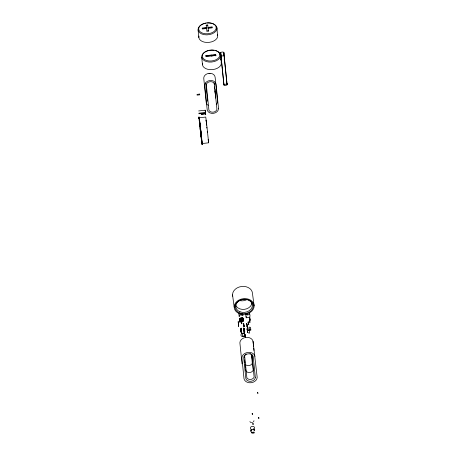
<?xml version="1.0" encoding="UTF-8"?>
<svg xmlns="http://www.w3.org/2000/svg" width="456" height="456" viewBox="0 0 456 456"><rect width="100%" height="100%" fill="white"/><g stroke="black" fill="none" stroke-linecap="round" stroke-linejoin="round"><path stroke-width="0.68" d="M198.639 110.95L205.206 110.215L205.434 112.113M205.183 110.204L205.553 113.082M205.548 113.156L205.605 113.829L205.508 113.128M246.947 326.057L247.032 326.901L246.582 323.338L246.667 324.182M253.918 421.105L253.946 420.677M207.349 22.994A9.502 5.917 -5.8 0 1 216.429 26.357L216.953 27.839L216.839 29.395A9.502 5.917 -5.8 0 1 206.853 34.873A9.502 5.917 -5.8 0 1 198.046 29.731A9.502 5.917 -5.8 0 1 206.118 23.136M216.953 27.839L217.609 36.982A9.502 5.917 -5.8 0 1 206.602 42.448A9.502 5.917 -5.8 0 1 198.964 36.024M199.027 118.286L199.392 120.863L198.987 116.981L199.209 118.514L199.078 117.813L205.741 117.055L206.386 121.541L208.643 142.814L201.985 143.572L201.945 142.352L202.076 144.404L201.78 140.511L202.15 143.093M199.226 119.022L199.078 117.813M253.456 421.897L253.753 421.521M244.034 330.457L243.629 330.765L243.994 333.49L244.399 333.182L243.8 328.155L243.344 327.944L243.703 330.668L244.165 330.879M247.255 314.497L247.79 314.378M252.031 422.541L252.567 422.427M217.717 35.386L217.238 35.482L217.729 35.425L217.466 34.684M207.708 24.983L207.748 25.393L206.249 25.564L206.209 25.154L207.708 24.983L208.073 27.805L212.063 27.354L212.023 26.944L208.027 27.4L208.073 27.805M202.253 28.471L206.574 27.976L206.534 27.571L202.213 28.061L202.339 28.996L206.653 28.5L207.03 31.401L206.99 30.991L208.483 30.82L208.529 31.23L208.153 28.329L212.143 27.873L212.023 26.944M220.687 53.227C220.254 51.642 224.865 51.34 223.924 53.677M205.895 55.678L215.705 54.555L215.87 55.894L215.83 55.489L206.021 56.607L205.895 55.678L205.935 56.082L215.745 54.965L215.705 54.555M223.902 84.514C223.486 85.996 227.749 85.523 227.048 84.195M214.884 89.997L216.4 89.826M205.411 112.432L198.862 113.179L198.936 113.778L205.479 113.031L205.417 111.88M205.468 112.797L205.713 114.781L205.616 113.641L201.238 114.325M201.233 114.296L205.605 113.783M198.987 116.981L199.54 120.031L199.209 118.514M199.124 117.728L199.836 122.288L199.432 120.042M199.357 119.358L200.19 125.115L199.728 122.299M199.671 121.758L201.364 135.267L200.566 128.17L200.862 131.767M199.922 126.095L201.814 142.021L201.335 139.091M200.611 133.209C198.862 116.497 202.692 152.965 201.05 135.295M201.21 134.999L201.706 138.464L201.124 133.733M201.016 136.623L200.697 132.354M201.746 141.331L202.076 144.404M202.014 143.395L201.854 142.876L202.19 144.392M201.94 143.663L201.894 142.563M242.165 320.494L242.683 320.602M242.797 321.469L242.278 321.366L241.8 317.769L242.318 317.878L242.797 321.469L243.253 321.679M245.083 334.71A2.092 1.636 -7.6 0 1 242.626 336.579A2.092 1.636 -7.6 0 1 241.121 334.333A2.092 1.636 -7.6 0 1 244.359 333.621L244.969 334.294L245.448 337.429L244.969 334.294M220.618 52.548L220.721 53.261M227.111 84.873L227.008 84.16M223.999 85.221L223.942 84.554M245.989 316.658L246.354 317.9L245.602 314.207M221.097 61.908L221.445 62.991L221.057 59.063M201.58 139.314L201.672 139.804L201.643 138.943M223.793 52.657L223.828 52.907M227.042 84.411L227.014 83.847M223.942 84.765L223.862 84.166M208.512 142.112L208.147 139.456M220.681 56.031L220.573 55.398L220.618 55.974M221.28 62.022L221.24 64.199A9.502 5.917 -5.8 0 1 210.233 69.665A9.502 5.917 -5.8 0 1 202.595 63.241M254.123 305.862A10.009 7.837 -7.6 0 0 239.052 299.974A10.009 7.837 -7.6 0 0 239.263 313.574A10.009 7.837 -7.6 0 0 254.123 305.862L252.493 293.658A10.009 7.837 -7.6 0 0 241.526 286.493A10.009 7.837 -7.6 0 0 232.714 296.229M242.028 363.871L239.879 342.769A6.658 5.21 -7.6 0 1 245.989 337.4A6.658 5.21 -7.6 0 1 253.034 341.27L257.184 377.368A6.658 5.21 -7.6 0 1 251.074 382.744A6.658 5.21 -7.6 0 1 244.028 378.868L241.879 357.772A6.658 5.21 -7.6 0 1 247.99 352.397A6.658 5.21 -7.6 0 1 255.035 356.273M206.209 25.154L206.574 27.976M214.975 90.653L215.848 97.179M242.689 313.711L242.957 315.752L242.136 315.244L241.954 313.882M244.359 333.621L244.718 336.346A2.092 1.636 -7.6 0 0 242.666 336.152L242.307 333.433M241.435 313.779L241.617 315.136L241.076 315.142L240.893 313.785M239.782 313.437L240.055 315.484A2.092 1.636 -7.6 0 0 239.189 316.584L238.824 313.859A2.092 1.636 -7.6 0 1 239.286 313.067M232.543 294.872L234.173 307.076M199.865 123.137L199.967 123.935M201.216 136.629L201.318 137.427M223.645 54.395L223.759 55.267M226.963 83.813L227.031 84.417M220.698 53.004L223.936 84.417L227.042 84.064L224.13 55.529M205.394 111.783L205.297 111.082L205.388 112.085M223.856 53.061L223.981 54.15M226.911 83.391L226.98 84.007M220.75 53.415L220.818 54.03M221 59.491L221.086 60.175M223.805 83.744L223.879 84.36M206.767 127.099L206.887 128.056M200.155 125.4L200.321 126.734M226.854 82.924L226.923 83.511M220.812 53.911L220.875 54.503M220.921 57.849L220.402 53.797L220.527 55.507M220.903 58.921L221.04 60.095M223.816 83.864L223.685 82.741M200.047 124.767L200.589 129.008M223.981 54.11L224.107 55.227M220.875 54.463L221 55.581M220.824 57.946L220.915 58.727M200.862 131.396L201.324 134.987M200.161 127.629L200.423 129.966M199.996 126.802L200.332 129.675M224.164 58.71L224.289 59.873M226.729 81.841L226.803 82.439M223.628 82.194L223.696 82.792M205.513 112.826L205.616 113.641M207.246 131.396L207.383 132.439M206.323 123.827L206.448 125.029M224.084 55.096L224.158 55.717L221.052 56.071L220.983 55.45M226.678 81.35L226.752 81.972M223.645 82.325L220.693 53.358M221.097 59.576L221.171 60.249M223.793 53.004L226.706 81.538M253.034 341.27L253.604 346.896M253.747 348.304L253.963 350.413M255.326 377.408L253.211 356.649A4.794 3.756 -7.6 0 0 248.138 353.85A4.794 3.756 -7.6 0 0 243.738 357.726L245.852 378.491A4.794 3.756 -7.6 0 0 250.931 381.29A4.794 3.756 -7.6 0 0 255.326 377.408M251.803 354.244L253.2 370.107A3.882 3.038 -7.6 0 1 249.78 372.501A3.882 3.038 -7.6 0 1 245.955 370.933L245.522 368.853M251.581 354.192L252.276 363.187A3.882 3.038 -7.6 0 1 248.856 365.581A3.882 3.038 -7.6 0 1 245.032 364.013M244.194 355.805L244.405 357.869M244.615 359.926L244.895 362.674M245.106 364.737L245.385 367.485M211.715 55.011L211.755 55.421M211.835 55.94L211.88 56.35M214.115 82.724L214.331 84.816M214.542 86.908L214.765 89.057M214.975 91.154L215.26 93.947M215.471 96.045L215.688 98.137M208.153 28.329L208.192 28.739M210.216 55.182L210.256 55.586M206.653 28.5L206.699 28.91M205.73 82.992L207.583 101.181M201.706 57.211L202.475 64.798M198.075 29.993L198.844 37.58M206.237 120.412L206.693 124.961M205.941 120.116L206.066 121.37M199.392 120.863C200.161 129.099 198.616 114.958 199.517 122.231M199.756 123.724L199.939 125.503M223.753 52.611L223.822 53.221M223.907 84.2L223.976 84.81M220.653 52.964L220.721 53.574M223.788 52.873L223.725 52.195M247.807 330.03A2.092 1.636 -7.6 0 0 249.329 330.338L249.688 333.062A2.092 1.636 -7.6 0 1 247.443 331.672L247.471 331.238A2.092 1.636 -7.6 0 1 248.343 330.138L247.978 327.414A2.092 1.636 -7.6 0 0 247.106 328.514L247.562 332.538L247.078 328.947A2.092 1.636 -7.6 0 0 247.443 329.728M246.234 317.028A2.092 1.636 -7.6 0 0 248.902 317.427A2.092 1.636 -7.6 0 0 249.922 315.358L249.557 312.634A2.092 1.636 -7.6 0 1 248.292 314.8A2.092 1.636 -7.6 0 1 245.624 313.939M251.49 422.552A2.092 1.636 -7.6 0 1 249.899 421.566M240.016 322.392A2.092 1.636 -7.6 0 1 241.737 321.372M216.201 104.407A5.706 4.469 -7.6 0 0 217.546 101.078L215.107 77.138A5.706 4.469 -7.6 0 0 208.985 73.342A5.706 4.469 -7.6 0 0 203.769 78.432L206.203 102.372A5.706 4.469 -7.6 0 0 208.187 105.325M208.985 73.598A4.172 3.266 -7.6 0 1 210.068 73.587M246.28 353.959A3.882 3.038 -7.6 0 0 244.633 355.794L246.878 377.853A3.882 3.038 -7.6 0 0 250.703 379.42A3.882 3.038 -7.6 0 0 254.123 377.026L251.877 354.967A3.882 3.038 -7.6 0 0 251.381 354.363M249.894 353.548A3.882 3.038 -7.6 0 1 250.709 353.879M214.035 50.302A9.502 5.917 -5.8 0 0 202.008 55.142A9.502 5.917 -5.8 0 0 209.053 62.05A9.502 5.917 -5.8 0 0 220.47 56.612L220.59 55.056L220.066 53.574A9.502 5.917 -5.8 0 0 215.192 50.519M251.968 302.915A8.356 6.538 -7.6 0 1 244.49 309.333A8.356 6.538 -7.6 0 1 235.649 305.035M246.77 299.689A8.356 6.538 -7.6 0 1 239.092 300.424M206.306 84.582L208.916 110.198A4.172 3.266 -7.6 0 0 213.163 112.153A4.172 3.266 -7.6 0 0 216.919 109.286L214.314 83.67A4.172 3.266 -7.6 0 0 210.068 81.715A4.172 3.266 -7.6 0 0 206.306 84.582M216.19 27.303L216.076 28.739A8.795 5.472 -5.8 0 1 203.034 33.316A8.795 5.472 -5.8 0 1 201.848 24.424A8.795 5.472 -5.8 0 1 215.705 25.935L216.195 27.32M219.82 54.52L219.712 55.963A8.795 5.472 -5.8 0 1 206.665 60.534A8.795 5.472 -5.8 0 1 205.479 51.642A8.795 5.472 -5.8 0 1 219.336 53.152L219.826 54.538M238.203 321.594L238.648 326.433L238.203 321.594M239.537 318.795L239.731 321.936L239.537 318.795M240.563 328.867L240.757 332.002L240.563 328.867M244.501 329.665L244.695 332.806L244.501 329.665M250.942 430.025L250.897 431.37L250.942 430.025M240.238 318.111L239.833 318.419L240.198 321.144L240.603 320.836L240.238 318.111M242.826 317.758L241.936 318.288L242.056 319.16L242.945 318.63L242.826 317.758M249.723 319.627L249.318 319.935L249.683 322.66L250.087 322.352L249.723 319.627M241.264 328.183L240.859 328.491L241.224 331.21L241.629 330.902L241.264 328.183M251.644 429.341L251.239 429.649L251.364 430.578L251.769 430.27L251.644 429.341M241.258 317.775L240.722 317.895L241.087 320.619L241.617 320.5L241.258 317.775M248.469 321.896L247.933 322.016L248.298 324.74L248.833 324.621L248.469 321.896M199.66 94.084L197.043 94.381L197.117 95.139L199.739 94.837L199.66 94.084M199.58 122.898L199.853 126.386L199.58 122.898M201.643 137.991L201.86 141.149L201.643 137.991M241.589 321.035L241.042 321.041L241.406 323.766L241.954 323.76L241.589 321.035M249.905 329.796L249.358 329.802L249.472 330.674L250.019 330.668L249.54 327.072L250.515 327.391L250.88 330.11L249.905 329.796M258.837 417.582L258.29 417.588L258.415 418.517L258.957 418.511L258.837 417.582M253.165 423.635L252.647 423.527L252.772 424.456L253.291 424.564L253.165 423.635M253.724 429.102L253.205 428.999L253.331 429.928L253.849 430.031L253.724 429.102M241.549 331.005L241.093 330.794L241.458 333.518L241.914 333.729L241.549 331.005M252.578 413.592L252.122 413.381L252.248 414.31L252.704 414.521L252.578 413.592M251.929 432.163L251.473 431.952L251.598 432.887L252.054 433.092L251.929 432.163M249.854 317.621L249.489 317.319L250.219 320.346L249.854 317.621M243.139 318.385L242.774 318.088L243.504 321.109L243.139 318.385M247.277 324.849L246.913 324.547L247.642 327.573L247.277 324.849M244 325.994L243.635 325.698L244.12 326.866L243.635 323.275L244.251 326.365L244 325.994M254.545 429.615L254.18 429.313L254.67 430.544L254.545 429.615M244.41 328.822L244.165 328.451L244.775 331.546L244.41 328.822M257.782 392.605L257.532 392.234L257.902 393.534L257.782 392.605M254.135 432.858L254.009 431.929A2.092 1.636 -7.6 0 1 252.447 432.271L252.573 433.2A2.092 1.636 -7.6 0 0 254.135 432.858M218.504 108.254L216.064 84.32A5.706 4.469 -7.6 0 0 209.942 80.518A5.706 4.469 -7.6 0 0 204.727 85.614L207.161 109.548A5.706 4.469 -7.6 0 0 213.283 113.35A5.706 4.469 -7.6 0 0 218.504 108.254M251.575 429.501A2.092 1.636 -7.6 0 0 254.551 427.734A2.092 1.636 -7.6 0 0 251.284 426.673A2.092 1.636 -7.6 0 0 251.575 429.501M239.993 311.796A8.356 6.538 -7.6 0 0 252.39 305.36A8.356 6.538 -7.6 0 0 239.816 300.441A8.356 6.538 -7.6 0 0 239.993 311.796M239.668 312.987A9.183 7.188 -7.6 0 0 253.297 305.913A9.183 7.188 -7.6 0 0 239.474 300.51A9.183 7.188 -7.6 0 0 239.668 312.987"/></g></svg>
